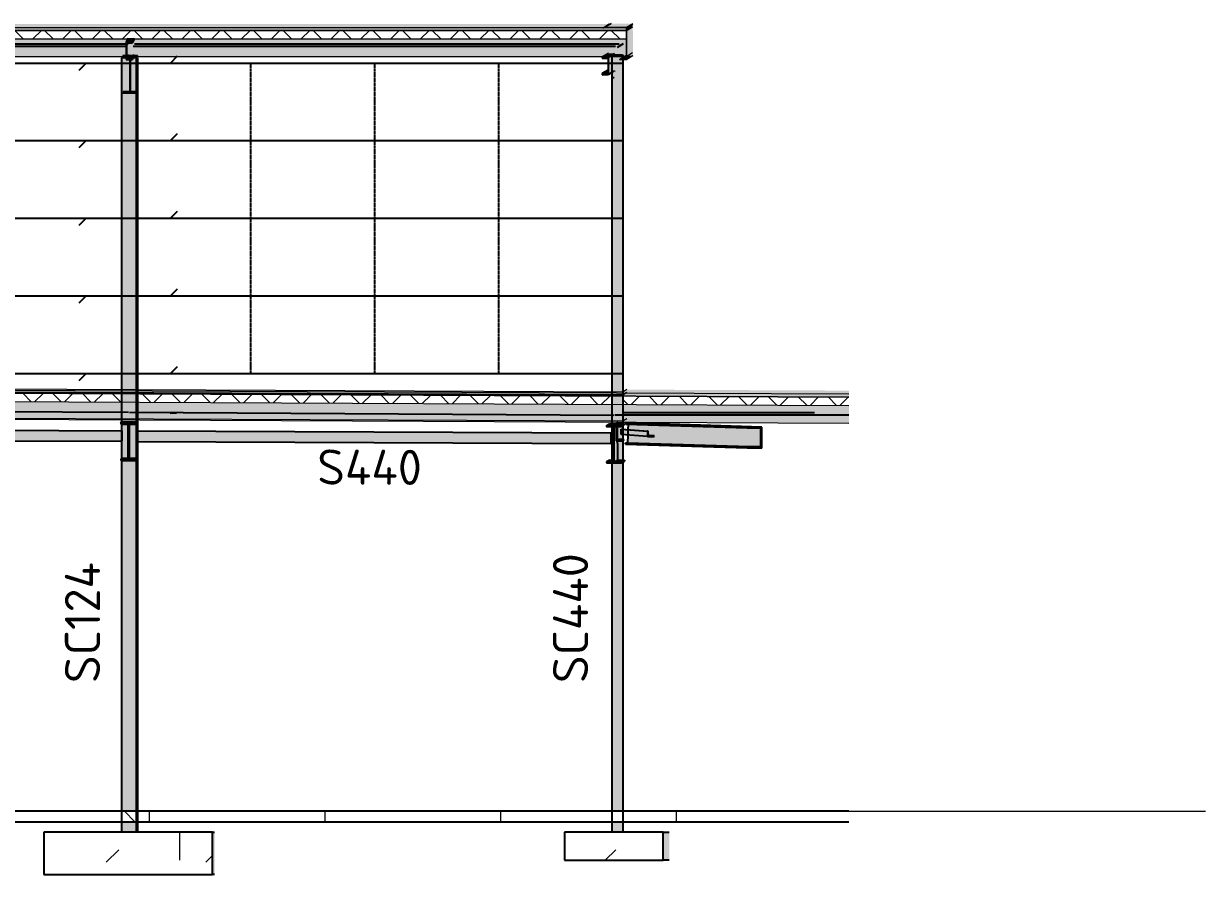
# Model space of a CAD drawing. Header units: millimetres. Extents: x 632 to 524205, y -3890 to 20851.
# Drawn here: x 392202 to 409013, y 4300 to 16410 of the extents above; entities that cross this region are included whole.
import ezdxf

# ---------------------------------------------------------------- set-up
doc = ezdxf.new("R2010")
doc.units = ezdxf.units.MM
for name, pattern in [('Dash', [7, 5, -2]), ('Hidden', [4, 3, -1]), ('Hidden Half', [3, 2, -1])]:
    doc.linetypes.add(name, pattern=pattern)
for name, color, linetype, lineweight in [('A-230-H-FLOOR', 190, 'Continuous', 13), ('A-230-M_FLOOR', 192, 'Continuous', 13), ('A-270-M_ROOF', 132, 'Continuous', 13), ('S-160-M_FOUND', 171, 'Continuous', 13), ('S-160-MH_FOUND', 171, 'Hidden Half', 13), ('S-280-A_COLUMN', 171, 'Continuous', 18), ('S-280-A_STRUCT_FRAME', 2, 'Continuous', 18), ('S-280-M_COLUMN', 52, 'Continuous', 13), ('S-280-M_STRUCT_FRAME', 12, 'Continuous', 13), ('S-280-MH_COLUMN', 52, 'Hidden Half', 13), ('Z-060-M_DETAIL', 92, 'Continuous', 25), ('Z-230-A_LEVEL', 51, 'Continuous', 13)]:
    doc.layers.add(name, color=color, linetype=linetype, lineweight=lineweight)
doc.styles.add('ISOCPEUR_2', font='isocpeur.ttf', dxfattribs={"height": 500})
pattern_1 = [(45, (-1283578.2, 0), (-1414.21, 0), [750, -3000]), (45, (-1282578.2, 1000), (-1414.21, 0), [750, -3000]), (45, (-1281578.2, -300), (-1414.21, 0), [250, -2000]), (90, (-1281578.16, 500), (-500, 500), [500, -2000]), (315, (-1281578.2, 1000), (0, 2828.43), [500, -3000]), (0, (-1282578.2, 1000), (2000, 2000), [300, -1000]), (0, (-1285078.2, 2000), (2000, 2000), [300, -2000])]

# ---------------------------------------------------------------- blocks, each defined once
blk = doc.blocks.new('Roof Gutters3 - Roof Gutters-1885272-S6_501-SECTION 4B')
at = {"layer": 'A-270-M_ROOF', "lineweight": 5, "transparency": 33554432}
for points in [[(-1284624, 16349), (-1284597, 16357), (-1284510, 16409), (-1284536, 16401)], [(-1284336, 15897), (-1284286, 15898), (-1284287, 16354), (-1284596, 16357), (-1284624, 16349), (-1284613, 16349), (-1284596, 16354), (-1284290, 16351), (-1284289, 15901), (-1284336, 15899)], [(-1284287, 16354), (-1284199, 16407), (-1284509, 16410), (-1284597, 16357)], [(-1284286, 15898), (-1284198, 15950), (-1284199, 16407), (-1284287, 16354), (-1284287, 16316)], [(-1305696, 11225), (-1305666, 11225), (-1305666, 16070), (-1305696, 16070), (-1305696, 11252)], [(-1305693, 11225), (-1305689, 11225), (-1305689, 16070), (-1305693, 16070), (-1305693, 11252)], [(-1305222, 11225), (-1305214, 11225), (-1305214, 16070), (-1305222, 16070), (-1305222, 11252)], [(-1284336, 15900), (-1284289, 15901), (-1284201, 15953), (-1284302, 15952), (-1284336, 15932), (-1284336, 15915)]]:
    blk.add_hatch(color=253, dxfattribs=at).paths.add_polyline_path(points)
h = blk.add_hatch(color=253, dxfattribs=at)
h.paths.add_polyline_path([(-1305559, 11225), (-1305558, 15924), (-1305462, 15924), (-1305464, 15939), (-1305560, 15939), (-1305558, 15953), (-1305486, 15953), (-1305486, 16070), (-1305666, 16070), (-1305666, 11225)])
h.paths.add_polyline_path([(-1305305, 11225), (-1305211, 11225), (-1305211, 16070), (-1305390, 16070), (-1305390, 15964), (-1305323, 15924), (-1305305, 15924), (-1305305, 11252)])
h.paths.add_polyline_path([(-1305439, 15924), (-1305441, 15926), (-1305452, 15932), (-1305452, 15924), (-1305440, 15924)])
at = {"layer": 'A-270-M_ROOF', "color": 253, "lineweight": 5}
for p, q in [((-1284596, 16357), (-1284624, 16349)), ((-1284620, 16351), (-1284624, 16349)), ((-1284624, 16349), (-1284613, 16349)), ((-1284536, 16401), (-1284618, 16352)), ((-1284613, 16349), (-1284596, 16354)), ((-1284609, 16351), (-1284613, 16349)), ((-1284603, 16355), (-1284608, 16352)), ((-1284526, 16401), (-1284603, 16355)), ((-1284524, 16401), (-1284596, 16357)), ((-1284493, 16356), (-1284596, 16357)), ((-1284591, 16357), (-1284596, 16354)), ((-1284596, 16354), (-1284290, 16351)), ((-1284509, 16407), (-1284590, 16358)), ((-1284509, 16410), (-1284524, 16401)), ((-1284287, 16354), (-1284493, 16356)), ((-1284287, 16353), (-1284290, 16351)), ((-1284290, 16351), (-1284289, 15901)), ((-1284200, 16407), (-1284287, 16354)), ((-1284282, 16356), (-1284287, 16353)), ((-1284286, 15898), (-1284287, 16354)), ((-1284203, 16404), (-1284282, 16356)), ((-1305693, 16070), (-1305696, 16070)), ((-1305696, 16070), (-1305666, 16070)), ((-1305696, 16070), (-1305696, 11273)), ((-1305663, 16070), (-1305693, 16070)), ((-1305693, 16070), (-1305689, 16070)), ((-1305690, 16070), (-1305693, 16070)), ((-1305693, 16070), (-1305693, 11273)), ((-1305689, 16070), (-1305690, 16070)), ((-1305690, 16070), (-1305690, 11274)), ((-1305689, 16070), (-1305689, 11274)), ((-1305666, 16070), (-1305558, 16070)), ((-1305666, 16070), (-1305666, 11257)), ((-1305559, 16070), (-1305663, 16070)), ((-1305663, 16070), (-1305663, 11257)), ((-1305540, 16070), (-1305559, 16070)), ((-1305558, 16070), (-1305540, 16070)), ((-1305214, 16070), (-1305540, 16070)), ((-1305540, 16070), (-1305211, 16070)), ((-1305219, 16070), (-1305222, 16070)), ((-1305222, 16070), (-1305214, 16070)), ((-1305222, 16070), (-1305222, 15941)), ((-1305214, 16070), (-1305219, 16070)), ((-1305219, 16070), (-1305219, 15941)), ((-1305211, 16070), (-1305214, 16070)), ((-1305214, 15941), (-1305214, 16070)), ((-1305211, 16070), (-1305211, 15941)), ((-1305222, 15941), (-1305222, 11261)), ((-1305219, 15941), (-1305219, 11261)), ((-1305214, 11257), (-1305214, 15941)), ((-1305211, 15941), (-1305211, 11257)), ((-1284389, 15900), (-1284321, 15941)), ((-1284289, 15901), (-1284389, 15900)), ((-1284389, 15900), (-1284389, 15897)), ((-1284384, 15900), (-1284389, 15897)), ((-1284389, 15897), (-1284286, 15898)), ((-1284316, 15941), (-1284384, 15900)), ((-1284321, 15941), (-1284302, 15952)), ((-1284302, 15949), (-1284316, 15941)), ((-1284286, 15902), (-1284289, 15901)), ((-1284201, 15953), (-1284286, 15902)), ((-1284198, 15950), (-1284286, 15898)), ((-1305696, 11273), (-1305696, 11246)), ((-1305693, 11273), (-1305693, 11246)), ((-1305690, 11274), (-1305690, 11246)), ((-1305689, 11274), (-1305689, 11246)), ((-1305696, 11246), (-1305696, 11233)), ((-1305696, 11233), (-1305696, 11225)), ((-1305682, 11225), (-1305696, 11225)), ((-1305696, 11225), (-1305693, 11225)), ((-1305693, 11246), (-1305693, 11233)), ((-1305693, 11233), (-1305693, 11225)), ((-1305693, 11225), (-1305690, 11225)), ((-1305689, 11225), (-1305693, 11225)), ((-1305693, 11225), (-1305679, 11225)), ((-1305690, 11246), (-1305690, 11234)), ((-1305690, 11234), (-1305690, 11225)), ((-1305690, 11225), (-1305689, 11225)), ((-1305689, 11246), (-1305689, 11234)), ((-1305689, 11234), (-1305689, 11225)), ((-1305666, 11225), (-1305682, 11225)), ((-1305679, 11225), (-1305663, 11225)), ((-1305666, 11257), (-1305666, 11246)), ((-1305666, 11246), (-1305666, 11225)), ((-1305211, 11225), (-1305666, 11225)), ((-1305663, 11257), (-1305663, 11246)), ((-1305663, 11246), (-1305663, 11225)), ((-1305663, 11225), (-1305214, 11225)), ((-1305222, 11261), (-1305222, 11244)), ((-1305222, 11244), (-1305222, 11225)), ((-1305214, 11225), (-1305222, 11225)), ((-1305222, 11225), (-1305219, 11225)), ((-1305219, 11261), (-1305219, 11244)), ((-1305219, 11244), (-1305219, 11225)), ((-1305219, 11225), (-1305214, 11225)), ((-1305214, 11244), (-1305214, 11257)), ((-1305214, 11225), (-1305214, 11244)), ((-1305214, 11225), (-1305211, 11225)), ((-1305211, 11257), (-1305211, 11244)), ((-1305211, 11244), (-1305211, 11225))]:
    blk.add_line(p, q, dxfattribs=at)
blk = doc.blocks.new('25021-APA-ZZ-ZZ-M3-AR-000001_V3_rvt-4-S6_501-SECTION 4B')
at = {"layer": 'A-270-M_ROOF', "lineweight": 5, "transparency": 33554432}
for color, points in [(9, [(-1292358, 16351), (-1284290, 16351), (-1284203, 16404), (-1305627, 16404), (-1305540, 16351), (-1296103, 16351)]), (9, [(-1305540, 16311), (-1305540, 16351), (-1305627, 16402), (-1305627, 16364)]), (254, [(-1305540, 15953), (-1305540, 16311), (-1305627, 16364), (-1305627, 15993), (-1305560, 15953), (-1305542, 15953)]), (10, [(-1304528, 16311), (-1284290, 16311), (-1284203, 16364), (-1305627, 16364), (-1305540, 16311), (-1304996, 16311)]), (9, [(-1284290, 16311), (-1284203, 16364), (-1284203, 16404), (-1284290, 16351), (-1284290, 16316)]), (254, [(-1284290, 15941), (-1284203, 15993), (-1284203, 16364), (-1284290, 16311)])]:
    blk.add_hatch(color=color, dxfattribs=at).paths.add_polyline_path(points)
at = {"layer": 'A-270-M_ROOF', "transparency": 33554432}
blk.add_hatch(color=9, dxfattribs=at).paths.add_polyline_path([(-1305540, 16311), (-1284290, 16311), (-1284290, 16351), (-1305540, 16351)])
at = {"layer": 'A-270-M_ROOF', "lineweight": 5}
h = blk.add_hatch(dxfattribs=at)
h.set_pattern_fill('FP_21', angle=45, style=0, pattern_type=2)
h.set_pattern_definition([(45, (-1283578.16, -6e-07), (-212.132, 212.132), []), (135, (-1283578.16, -6e-07), (-212.132, -212.132), [])])
h.paths.add_polyline_path([(-1305540, 16191), (-1305486, 16191), (-1305486, 16203), (-1305395, 16202), (-1305376, 16191), (-1298420, 16191), (-1298420, 16204), (-1298330, 16204), (-1298322, 16191), (-1291385, 16191), (-1291378, 16204), (-1291288, 16204), (-1291288, 16191), (-1284290, 16191), (-1284290, 16311), (-1305540, 16311), (-1305540, 16203)])
at = {"layer": 'A-270-M_ROOF', "lineweight": 5, "transparency": 33554432}
h = blk.add_hatch(color=254, dxfattribs=at)
h.paths.add_polyline_path([(-1305351, 15941), (-1298495, 15941), (-1298495, 15954), (-1298420, 15954), (-1298420, 16191), (-1305376, 16191), (-1305308, 16150), (-1305308, 16135), (-1305390, 16135), (-1305390, 15964), (-1305371, 15953)])
h.paths.add_polyline_path([(-1298286, 15941), (-1291455, 15941), (-1291455, 15952), (-1291452, 15953), (-1291407, 15954), (-1291407, 16152), (-1291385, 16191), (-1298322, 16191), (-1298301, 16152), (-1298301, 16137), (-1298383, 16137), (-1298383, 15969), (-1298330, 15969), (-1298321, 15954), (-1298286, 15952), (-1298286, 15941)])
h.paths.add_polyline_path([(-1291246, 15941), (-1284622, 15941), (-1284544, 15986), (-1284456, 15986), (-1284456, 15963), (-1284336, 15963), (-1284336, 15941), (-1284290, 15941), (-1284290, 16191), (-1291288, 16189), (-1291317, 16137), (-1291370, 16136), (-1291370, 15969), (-1291288, 15969), (-1291288, 15954), (-1291246, 15952)])
h.paths.add_polyline_path([(-1305486, 15953), (-1305486, 16191), (-1305540, 16191), (-1305540, 15953), (-1305486, 15953)])
h = blk.add_hatch(color=9, dxfattribs=at)
h.paths.add_polyline_path([(-1281125, 11134), (-1281125, 11186), (-1284282, 11200), (-1284336, 11169), (-1284336, 11149), (-1282997, 11142)])
h.paths.add_polyline_path([(-1284496, 11149), (-1284496, 11166), (-1291247, 11197), (-1291247, 11180), (-1284869, 11151)])
h.paths.add_polyline_path([(-1291471, 11181), (-1291471, 11198), (-1298270, 11229), (-1298270, 11212), (-1292358, 11185)])
h.paths.add_polyline_path([(-1298494, 11213), (-1298494, 11230), (-1305305, 11261), (-1305305, 11244), (-1298911, 11215)])
h.paths.add_polyline_path([(-1305559, 11246), (-1305559, 11298), (-1311080, 11323), (-1311080, 11271), (-1306924, 11252)])
h = blk.add_hatch(color=10, dxfattribs=at)
h.paths.add_polyline_path([(-1281125, 11094), (-1281125, 11146), (-1284282, 11160), (-1284336, 11129), (-1284336, 11108), (-1282997, 11102)])
h.paths.add_polyline_path([(-1284496, 11109), (-1284496, 11126), (-1291247, 11157), (-1291247, 11140), (-1284869, 11111)])
h.paths.add_polyline_path([(-1291471, 11141), (-1291471, 11158), (-1298270, 11189), (-1298270, 11172), (-1292358, 11145)])
h.paths.add_polyline_path([(-1298494, 11173), (-1298494, 11190), (-1305305, 11221), (-1305305, 11204), (-1298911, 11175)])
h.paths.add_polyline_path([(-1305559, 11206), (-1305559, 11258), (-1311080, 11283), (-1311080, 11231), (-1307336, 11214)])
at = {"layer": 'A-270-M_ROOF', "transparency": 33554432}
h = blk.add_hatch(color=9, dxfattribs=at)
h.paths.add_polyline_path([(-1281125, 11094), (-1281125, 11134), (-1284336, 11149), (-1284336, 11108), (-1282997, 11102)])
h.paths.add_polyline_path([(-1284496, 11109), (-1284496, 11149), (-1291247, 11180), (-1291247, 11140), (-1284869, 11111)])
h.paths.add_polyline_path([(-1291471, 11141), (-1291471, 11181), (-1298270, 11212), (-1298270, 11172), (-1292358, 11145)])
h.paths.add_polyline_path([(-1298494, 11173), (-1298494, 11213), (-1305305, 11244), (-1305305, 11204), (-1298911, 11175)])
h.paths.add_polyline_path([(-1305559, 11206), (-1305559, 11246), (-1311080, 11271), (-1311080, 11231), (-1307336, 11214)])
at = {"layer": 'A-270-M_ROOF', "lineweight": 5}
h = blk.add_hatch(dxfattribs=at)
h.set_pattern_fill('FP_20', angle=45, style=0, pattern_type=2)
h.set_pattern_definition([(44.7379, (-1283578.16, -5e-07), (-211.1595, 213.1), []), (134.738, (-1283578.16, -5e-07), (-213.0998, -211.1598), [])])
h.paths.add_polyline_path([(-1281125, 10974), (-1281125, 11094), (-1284336, 11108), (-1284336, 10988), (-1282997, 10982)])
h.paths.add_polyline_path([(-1284496, 10989), (-1284496, 11109), (-1291247, 11140), (-1291247, 11020), (-1284869, 10991)])
h.paths.add_polyline_path([(-1291471, 11021), (-1291471, 11141), (-1298270, 11172), (-1298270, 11052), (-1292358, 11025)])
h.paths.add_polyline_path([(-1298494, 11053), (-1298494, 11173), (-1305305, 11204), (-1305305, 11084), (-1298911, 11055)])
h.paths.add_polyline_path([(-1305559, 11085), (-1305559, 11206), (-1311080, 11231), (-1311080, 11111), (-1307336, 11094)])
at = {"layer": 'A-270-M_ROOF', "lineweight": 5, "transparency": 33554432}
h = blk.add_hatch(color=254, dxfattribs=at)
h.paths.add_polyline_path([(-1281125, 10723), (-1281125, 10974), (-1284336, 10988), (-1284336, 10738), (-1282365, 10729)])
h.paths.add_polyline_path([(-1284496, 10739), (-1284496, 10989), (-1291247, 11020), (-1291247, 10770), (-1284869, 10740)])
h.paths.add_polyline_path([(-1291471, 10771), (-1291471, 11021), (-1298270, 11052), (-1298270, 10802), (-1292358, 10775)])
h.paths.add_polyline_path([(-1298494, 10803), (-1298494, 11053), (-1305305, 11084), (-1305305, 10834), (-1298911, 10805)])
h.paths.add_polyline_path([(-1305559, 10835), (-1305559, 11085), (-1311080, 11111), (-1311080, 10860), (-1307336, 10843)])
at = {"layer": 'A-270-M_ROOF', "color": 253, "lineweight": 5}
for p, q in [((-1305540, 16351), (-1305627, 16404)), ((-1305540, 16311), (-1305627, 16364)), ((-1305627, 16364), (-1305540, 16311)), ((-1305540, 16351), (-1305540, 16311)), ((-1284290, 16351), (-1305540, 16351)), ((-1305540, 16311), (-1305540, 15941)), ((-1284290, 16311), (-1305540, 16311)), ((-1305540, 16311), (-1284290, 16311)), ((-1284290, 16351), (-1284287, 16353)), ((-1284290, 16311), (-1284290, 16351)), ((-1284290, 16311), (-1284287, 16313)), ((-1284287, 16313), (-1284290, 16311)), ((-1284290, 15941), (-1284290, 16311)), ((-1284287, 16353), (-1284282, 16356)), ((-1284287, 16313), (-1284279, 16318)), ((-1284279, 16318), (-1284287, 16313)), ((-1284282, 16356), (-1284203, 16404)), ((-1284279, 16318), (-1284203, 16364)), ((-1284203, 16364), (-1284279, 16318)), ((-1305540, 16191), (-1284290, 16191)), ((-1305627, 15993), (-1305559, 15952)), ((-1284203, 15993), (-1284286, 15943)), ((-1305559, 15952), (-1305540, 15941)), ((-1305540, 15941), (-1284290, 15941)), ((-1284286, 15943), (-1284288, 15942)), ((-1281125, 11134), (-1311080, 11271)), ((-1305397, 11261), (-1305457, 11297)), ((-1281125, 11094), (-1311080, 11231)), ((-1311080, 11231), (-1281125, 11094)), ((-1311080, 11111), (-1281125, 10974)), ((-1305437, 11245), (-1305457, 11257)), ((-1305457, 11257), (-1305437, 11245)), ((-1305404, 11225), (-1305437, 11245)), ((-1305437, 11245), (-1305404, 11225)), ((-1305397, 11221), (-1305404, 11225)), ((-1305404, 11225), (-1305397, 11221)), ((-1305220, 11261), (-1305397, 11261)), ((-1305397, 11245), (-1305397, 11261)), ((-1305397, 11225), (-1305397, 11245)), ((-1305397, 11221), (-1305397, 11225)), ((-1284341, 11125), (-1305397, 11221)), ((-1305397, 11205), (-1305397, 11221)), ((-1305397, 11221), (-1284341, 11125)), ((-1305397, 10851), (-1305397, 11205)), ((-1305214, 11261), (-1305220, 11261)), ((-1305211, 11261), (-1305214, 11261)), ((-1303591, 11253), (-1305211, 11261)), ((-1284341, 11165), (-1303591, 11253)), ((-1284282, 11200), (-1284341, 11165)), ((-1284341, 11149), (-1284341, 11165)), ((-1284341, 11125), (-1284341, 11149)), ((-1284302, 11148), (-1284341, 11125)), ((-1284341, 11125), (-1284302, 11148)), ((-1284341, 11109), (-1284341, 11125)), ((-1284341, 10755), (-1284341, 11109)), ((-1284282, 11160), (-1284302, 11148)), ((-1284302, 11148), (-1284282, 11160)), ((-1311080, 10860), (-1281125, 10723)), ((-1305457, 10887), (-1305397, 10851)), ((-1305397, 10851), (-1284341, 10755)), ((-1284341, 10755), (-1284282, 10790))]:
    blk.add_line(p, q, dxfattribs=at)
blk.add_blockref('Roof Gutters3 - Roof Gutters-1885272-S6_501-SECTION 4B', (0, 0), dxfattribs=at)
blk = doc.blocks.new('NRP_Framing-Steel-Purlin C - P946 - EC250-24-4003224-S6_501-SECTION 4B')
at = {"layer": 'S-280-M_STRUCT_FRAME', "color": 1, "lineweight": 25}
blk.add_line((-1291373, 10874), (-1298380, 10906), dxfattribs=at)
blk.add_line((-1291373, 10874), (-1298380, 10906), dxfattribs=at)
blk = doc.blocks.new('NRP_Framing-Steel-Purlin C - P946 - EC250-24-4003491-S6_501-SECTION 4B')
at = {"layer": 'S-280-M_STRUCT_FRAME', "color": 1, "lineweight": 25}
blk.add_line((-1284469, 10833), (-1291360, 10873), dxfattribs=at)
blk.add_line((-1284469, 10833), (-1291360, 10873), dxfattribs=at)
blk = doc.blocks.new('NRP_Framing-Steel-Purlin Z - P914 - EZ250-15-4004838-S6_501-SECTION 4B')
at = {"layer": 'S-280-M_STRUCT_FRAME', "color": 150, "lineweight": 25}
blk.add_line((-1290692, 10863), (-1290780, 10858), dxfattribs=at)
blk = doc.blocks.new('NRP_Framing-Steel-EA - RB725 - 75x75x8EA-4012226-S6_501-SECTION 4B')
at = {"layer": 'S-280-M_STRUCT_FRAME', "linetype": 'Dash', "lineweight": 25}
for points in [[(-1283988, 10533), (-1283990, 10608), (-1284364, 10635), (-1284364, 10560)], [(-1283981, 10608), (-1284358, 10635), (-1284364, 10635), (-1283990, 10608)], [(-1283894, 10532), (-1283895, 10540), (-1283978, 10541), (-1283981, 10608), (-1283990, 10608), (-1283988, 10533), (-1283933, 10533)], [(-1283895, 10540), (-1283978, 10546), (-1283978, 10541), (-1283933, 10541)]]:
    blk.add_hatch(color=256, dxfattribs=at).paths.add_polyline_path(points)
at = {"layer": 'S-280-M_STRUCT_FRAME', "lineweight": 25}
for p, q in [((-1284364, 10560), (-1284364, 10635)), ((-1284364, 10635), (-1284358, 10635)), ((-1284364, 10635), (-1283990, 10608)), ((-1284358, 10635), (-1283981, 10608)), ((-1283981, 10608), (-1283990, 10608)), ((-1283990, 10608), (-1283988, 10533)), ((-1283978, 10541), (-1283981, 10608)), ((-1283988, 10533), (-1284364, 10560)), ((-1283988, 10533), (-1283894, 10532)), ((-1283978, 10546), (-1283895, 10540)), ((-1283895, 10540), (-1283978, 10541)), ((-1283894, 10532), (-1283895, 10540))]:
    blk.add_line(p, q, dxfattribs=at)
blk = doc.blocks.new('NRP_Framing-Steel-Purlin C - P946 - EC250-24-4049987-S6_501-SECTION 4B')
at = {"layer": 'S-280-M_STRUCT_FRAME', "color": 1, "lineweight": 25}
blk.add_line((-1284335, 16122), (-1284423, 16070), dxfattribs=at)
blk.add_line((-1284335, 16122), (-1284423, 16070), dxfattribs=at)
blk = doc.blocks.new('NRP_Framing-Steel-Purlin C - P946 - EC250-24-4050831-S6_501-SECTION 4B')
at = {"layer": 'S-280-M_STRUCT_FRAME', "color": 1, "lineweight": 25}
blk.add_line((-1284444, 16084), (-1291306, 16085), dxfattribs=at)
blk.add_line((-1284444, 16084), (-1291306, 16085), dxfattribs=at)
blk = doc.blocks.new('NRP_Framing-Steel-Purlin C - P946 - EC250-24-4050855-S6_501-SECTION 4B')
at = {"layer": 'S-280-M_STRUCT_FRAME', "color": 1, "lineweight": 25}
blk.add_line((-1284392, 16116), (-1291289, 16116), dxfattribs=at)
blk.add_line((-1284392, 16116), (-1291289, 16116), dxfattribs=at)
blk = doc.blocks.new('NRP_Framing-Steel-Purlin Z - G914 - EZ250-15-4087614-S6_501-SECTION 4B')
at = {"layer": 'S-280-M_STRUCT_FRAME', "color": 150, "lineweight": 25}
for p, q in [((-1292075, 11329), (-1291975, 11429)), ((-1291975, 11429), (-1284344, 11429))]:
    blk.add_line(p, q, dxfattribs=at)
blk = doc.blocks.new('NRP_Framing-Steel-Purlin Z - G914 - EZ250-15-4087583-S6_501-SECTION 4B')
at = {"layer": 'S-280-M_STRUCT_FRAME', "color": 150, "lineweight": 25}
for p, q in [((-1290775, 11429), (-1290675, 11529)), ((-1299075, 11329), (-1298975, 11429)), ((-1298975, 11429), (-1290775, 11429))]:
    blk.add_line(p, q, dxfattribs=at)
blk = doc.blocks.new('NRP_Framing-Steel-Purlin Z - G914 - EZ250-15-4087877-S6_501-SECTION 4B')
at = {"layer": 'S-280-M_STRUCT_FRAME', "color": 150, "lineweight": 25}
for p, q in [((-1292075, 12434), (-1291975, 12534)), ((-1291975, 12534), (-1284344, 12534))]:
    blk.add_line(p, q, dxfattribs=at)
blk = doc.blocks.new('NRP_Framing-Steel-Purlin Z - G914 - EZ250-15-4087878-S6_501-SECTION 4B')
at = {"layer": 'S-280-M_STRUCT_FRAME', "color": 150, "lineweight": 25}
for p, q in [((-1290775, 12534), (-1290675, 12634)), ((-1299075, 12434), (-1298975, 12534)), ((-1298975, 12534), (-1293925, 12534)), ((-1293625, 12534), (-1290775, 12534))]:
    blk.add_line(p, q, dxfattribs=at)
blk = doc.blocks.new('NRP_Framing-Steel-Purlin Z - G914 - EZ250-15-4087887-S6_501-SECTION 4B')
at = {"layer": 'S-280-M_STRUCT_FRAME', "color": 150, "lineweight": 25}
for p, q in [((-1292075, 13539), (-1291975, 13639)), ((-1291975, 13639), (-1284344, 13639))]:
    blk.add_line(p, q, dxfattribs=at)
blk = doc.blocks.new('NRP_Framing-Steel-Purlin Z - G914 - EZ250-15-4087888-S6_501-SECTION 4B')
at = {"layer": 'S-280-M_STRUCT_FRAME', "color": 150, "lineweight": 25}
for p, q in [((-1299075, 13539), (-1298975, 13639)), ((-1298975, 13639), (-1290775, 13639)), ((-1290775, 13639), (-1290675, 13739))]:
    blk.add_line(p, q, dxfattribs=at)
blk = doc.blocks.new('NRP_Framing-Steel-Purlin Z - G914 - EZ250-15-4087897-S6_501-SECTION 4B')
at = {"layer": 'S-280-M_STRUCT_FRAME', "color": 150, "lineweight": 25}
for p, q in [((-1292075, 14644), (-1291975, 14744)), ((-1291975, 14744), (-1284344, 14744))]:
    blk.add_line(p, q, dxfattribs=at)
blk = doc.blocks.new('NRP_Framing-Steel-Purlin Z - G914 - EZ250-15-4087898-S6_501-SECTION 4B')
at = {"layer": 'S-280-M_STRUCT_FRAME', "color": 150, "lineweight": 25}
for p, q in [((-1290775, 14744), (-1290675, 14844)), ((-1299075, 14644), (-1298975, 14744)), ((-1298975, 14744), (-1290775, 14744))]:
    blk.add_line(p, q, dxfattribs=at)
blk = doc.blocks.new('NRP_Framing-Steel-Purlin C - P946 - EC250-24-4149111-S6_501-SECTION 4B')
at = {"layer": 'S-280-M_STRUCT_FRAME', "color": 1, "lineweight": 25}
blk.add_line((-1281125, 10836), (-1284456, 10836), dxfattribs=at)
blk.add_line((-1281125, 10836), (-1284456, 10836), dxfattribs=at)
blk = doc.blocks.new('NRP_Foundation-Pad Footing Fibre _v2_ - PF5 -1400 x 1400 x 400d-3893014-S6_501-SECTION 4B')
at = {"layer": 'S-160-M_FOUND'}
h = blk.add_hatch(dxfattribs=at)
h.set_pattern_fill('FP_22', color=256, style=0, pattern_type=2)
h.set_pattern_definition(pattern_1)
h.paths.add_polyline_path([(-1285172, 4500), (-1283767, 4500), (-1283767, 4900), (-1285172, 4900)])
at = {"layer": 'S-160-M_FOUND', "linetype": 'Hidden Half', "lineweight": 25}
blk.add_hatch(color=256, dxfattribs=at).paths.add_polyline_path([(-1283767, 4500), (-1283680, 4500), (-1283680, 4900), (-1283767, 4900), (-1283767, 4581)])
at = {"layer": 'S-160-M_FOUND', "lineweight": 25}
for p, q in [((-1283767, 4900), (-1285172, 4900)), ((-1285172, 4900), (-1285172, 4500)), ((-1283767, 4500), (-1283767, 4900)), ((-1283767, 4900), (-1283680, 4900)), ((-1285172, 4500), (-1283767, 4500)), ((-1283680, 4500), (-1283767, 4500))]:
    blk.add_line(p, q, dxfattribs=at)
blk = doc.blocks.new('NRP_Foundation-Pad Footing Fibre _v2_ - PF1 - 3000 x 2400 x 600d-V60-S6_501-SECTION 4B')
at = {"layer": 'S-160-M_FOUND'}
h = blk.add_hatch(dxfattribs=at)
h.set_pattern_fill('FP_22', color=256, style=0, pattern_type=2)
h.set_pattern_definition(pattern_1)
h.paths.add_polyline_path([(-1292579, 4900), (-1292579, 4300), (-1290178, 4300), (-1290178, 4900)])
at = {"layer": 'S-160-M_FOUND', "linetype": 'Hidden Half', "lineweight": 25}
blk.add_hatch(color=256, dxfattribs=at).paths.add_polyline_path([(-1290178, 4300), (-1290149, 4300), (-1290149, 4900), (-1290178, 4900), (-1290178, 4575)])
at = {"layer": 'S-160-M_FOUND', "lineweight": 25}
for p, q in [((-1290178, 4900), (-1292579, 4900)), ((-1292579, 4900), (-1292579, 4300)), ((-1290178, 4300), (-1290178, 4900)), ((-1290178, 4900), (-1290149, 4900)), ((-1292579, 4300), (-1290178, 4300)), ((-1290149, 4300), (-1290178, 4300))]:
    blk.add_line(p, q, dxfattribs=at)
blk = doc.blocks.new('NRP_Framing-Steel-PFC - R308 - 250PFC-4148418-S6_501-SECTION 4B')
at = {"layer": 'S-280-M_STRUCT_FRAME', "linetype": 'Dash', "lineweight": 25}
for points in [[(-1284336, 10729), (-1284321, 10738), (-1284336, 10736), (-1284336, 10731)], [(-1284336, 10714), (-1284321, 10724), (-1284321, 10738), (-1284336, 10729), (-1284336, 10714)], [(-1284336, 10494), (-1284321, 10502), (-1284336, 10501), (-1284336, 10495)], [(-1284336, 10479), (-1284321, 10488), (-1284321, 10502), (-1284336, 10494), (-1284336, 10479)]]:
    blk.add_hatch(color=256, dxfattribs=at).paths.add_polyline_path(points)
for p, q in [((-1284411, 10737), (-1284437, 10722)), ((-1284437, 10722), (-1284435, 10473)), ((-1284347, 10722), (-1284437, 10722)), ((-1284428, 10488), (-1284429, 10707)), ((-1284429, 10707), (-1284347, 10707)), ((-1284347, 10722), (-1284336, 10729)), ((-1284347, 10707), (-1284347, 10722)), ((-1284347, 10707), (-1284336, 10714)), ((-1284435, 10473), (-1284346, 10473)), ((-1284428, 10488), (-1284403, 10502)), ((-1284346, 10488), (-1284428, 10488)), ((-1284346, 10488), (-1284336, 10494)), ((-1284346, 10473), (-1284346, 10488)), ((-1284346, 10473), (-1284336, 10479))]:
    blk.add_line(p, q, dxfattribs=at)
at = {"layer": 'S-280-M_STRUCT_FRAME', "lineweight": 25}
for p, q in [((-1284336, 10729), (-1284321, 10738)), ((-1284336, 10714), (-1284321, 10723)), ((-1284336, 10494), (-1284321, 10502)), ((-1284336, 10479), (-1284321, 10487))]:
    blk.add_line(p, q, dxfattribs=at)
blk = doc.blocks.new('NRP_Framing-Steel-PFC - R309 - 300PFC-4147032-S6_501-SECTION 4B')
at = {"layer": 'S-280-M_STRUCT_FRAME', "linetype": 'Dash', "lineweight": 25}
for points in [[(-1282571, 10656), (-1282571, 10672), (-1284298, 10725), (-1284298, 10709), (-1282997, 10669)], [(-1282384, 10384), (-1282384, 10652), (-1282934, 10667), (-1284262, 10708), (-1284264, 10628), (-1283981, 10608), (-1283978, 10546), (-1283895, 10540), (-1283895, 10532), (-1283990, 10533), (-1284266, 10553), (-1284269, 10441), (-1282535, 10388)], [(-1282365, 10367), (-1282365, 10667), (-1282571, 10672), (-1282571, 10656), (-1282384, 10652), (-1282384, 10384), (-1282571, 10388), (-1282571, 10372)], [(-1282571, 10372), (-1282571, 10388), (-1284305, 10441), (-1284305, 10425), (-1282997, 10385)]]:
    blk.add_hatch(color=256, dxfattribs=at).paths.add_polyline_path(points)
at = {"layer": 'S-280-M_STRUCT_FRAME', "lineweight": 25}
for p, q in [((-1284298, 10709), (-1284298, 10725)), ((-1284298, 10725), (-1282571, 10672)), ((-1284298, 10709), (-1282571, 10656)), ((-1284296, 10725), (-1284258, 10725)), ((-1284264, 10628), (-1284262, 10708)), ((-1282365, 10667), (-1284258, 10725)), ((-1282365, 10667), (-1282571, 10672)), ((-1282571, 10672), (-1282571, 10656)), ((-1282571, 10656), (-1282384, 10652)), ((-1282384, 10652), (-1282384, 10384)), ((-1282365, 10367), (-1282365, 10667)), ((-1284305, 10425), (-1284305, 10441)), ((-1284305, 10441), (-1282571, 10388)), ((-1284305, 10425), (-1282571, 10372)), ((-1284303, 10441), (-1284269, 10441)), ((-1284269, 10441), (-1284266, 10553)), ((-1284269, 10441), (-1282384, 10384)), ((-1282384, 10384), (-1282571, 10388)), ((-1282571, 10388), (-1282571, 10372)), ((-1282571, 10372), (-1282365, 10367))]:
    blk.add_line(p, q, dxfattribs=at)
at = {"layer": 'S-280-M_STRUCT_FRAME', "linetype": 'Dash', "lineweight": 25}
blk.add_line((-1284266, 10553), (-1284264, 10628), dxfattribs=at)
blk = doc.blocks.new('NRP_Framing-Steel-SHS - S440 - 150x150x5_0SHS-4039853-S6_501-SECTION 4B')
at = {"layer": 'S-280-M_STRUCT_FRAME', "linetype": 'Dash', "lineweight": 25}
blk.add_hatch(color=256, dxfattribs=at).paths.add_polyline_path([(-1284511, 10434), (-1284510, 10584), (-1291253, 10613), (-1291254, 10463), (-1284869, 10436)])
at = {"layer": 'S-280-M_STRUCT_FRAME', "lineweight": 25}
for p, q in [((-1291254, 10463), (-1291253, 10613)), ((-1291253, 10613), (-1284510, 10584)), ((-1291254, 10463), (-1284511, 10434)), ((-1284510, 10584), (-1284511, 10434)), ((-1284510, 10579), (-1284511, 10439)), ((-1284511, 10434), (-1284511, 10439)), ((-1284511, 10439), (-1284511, 10439)), ((-1284511, 10434), (-1284511, 10434)), ((-1284510, 10584), (-1284510, 10584)), ((-1284510, 10579), (-1284510, 10584)), ((-1284510, 10579), (-1284510, 10579))]:
    blk.add_line(p, q, dxfattribs=at)
at = {"layer": 'S-280-M_STRUCT_FRAME', "linetype": 'Dash', "lineweight": 25}
for p, q in [((-1284511, 10439), (-1284511, 10439)), ((-1284511, 10434), (-1284511, 10434)), ((-1284511, 10434), (-1284511, 10434)), ((-1284510, 10584), (-1284510, 10584)), ((-1284510, 10584), (-1284510, 10584)), ((-1284510, 10579), (-1284510, 10579))]:
    blk.add_line(p, q, dxfattribs=at)
blk = doc.blocks.new('NRP_Framing-Steel-SHS - S440 - 150x150x5_0SHS-4065243-S6_501-SECTION 4B')
at = {"layer": 'S-280-M_STRUCT_FRAME', "linetype": 'Dash', "lineweight": 25}
blk.add_hatch(color=256, dxfattribs=at).paths.add_polyline_path([(-1291471, 10464), (-1291471, 10614), (-1298270, 10642), (-1298270, 10492), (-1292358, 10467)])
for p, q in [((-1298274, 10492), (-1298273, 10642)), ((-1298273, 10642), (-1298270, 10642)), ((-1291471, 10614), (-1291467, 10614)), ((-1291467, 10614), (-1291468, 10464)), ((-1291467, 10609), (-1291468, 10469)), ((-1291467, 10614), (-1291467, 10614)), ((-1291467, 10609), (-1291467, 10614)), ((-1291467, 10614), (-1291467, 10614)), ((-1291467, 10609), (-1291467, 10609)), ((-1298274, 10492), (-1298270, 10492)), ((-1291471, 10464), (-1291468, 10464)), ((-1291468, 10464), (-1291468, 10469)), ((-1291468, 10469), (-1291468, 10469)), ((-1291468, 10464), (-1291468, 10464)), ((-1291468, 10464), (-1291468, 10464))]:
    blk.add_line(p, q, dxfattribs=at)
at = {"layer": 'S-280-M_STRUCT_FRAME', "lineweight": 25}
for p, q in [((-1298270, 10642), (-1291471, 10614)), ((-1298270, 10492), (-1291471, 10464))]:
    blk.add_line(p, q, dxfattribs=at)
blk = doc.blocks.new('NRP_Framing-Steel-PFC - R308 - 250PFC-4012580-S6_501-SECTION 4B')
at = {"layer": 'S-280-M_STRUCT_FRAME', "linetype": 'Dash', "lineweight": 25}
for points in [[(-1284634, 15934), (-1284544, 15934), (-1284460, 15986), (-1284546, 15986)], [(-1284544, 15684), (-1284495, 15713), (-1284495, 15963), (-1284456, 15963), (-1284456, 15986), (-1284544, 15934), (-1284544, 15753)], [(-1284634, 15683), (-1284544, 15684), (-1284544, 15934), (-1284634, 15934), (-1284634, 15919), (-1284552, 15919), (-1284552, 15699), (-1284634, 15698)], [(-1284634, 15698), (-1284552, 15699), (-1284552, 15748), (-1284585, 15727)]]:
    blk.add_hatch(color=256, dxfattribs=at).paths.add_polyline_path(points)
at = {"layer": 'S-280-M_STRUCT_FRAME', "lineweight": 25}
for p, q in [((-1284546, 15986), (-1284634, 15934)), ((-1284544, 15934), (-1284456, 15986)), ((-1284544, 15934), (-1284634, 15934)), ((-1284634, 15934), (-1284634, 15919)), ((-1284634, 15919), (-1284552, 15919)), ((-1284552, 15919), (-1284552, 15699)), ((-1284544, 15684), (-1284544, 15934)), ((-1284552, 15748), (-1284634, 15698)), ((-1284552, 15699), (-1284634, 15698)), ((-1284634, 15698), (-1284634, 15683)), ((-1284634, 15683), (-1284544, 15684)), ((-1284496, 15712), (-1284544, 15684))]:
    blk.add_line(p, q, dxfattribs=at)
at = {"layer": 'S-280-M_STRUCT_FRAME', "linetype": 'Dash', "lineweight": 25}
blk.add_line((-1284456, 15736), (-1284496, 15712), dxfattribs=at)
blk = doc.blocks.new('NRP_Framing-Steel-Purlin C - P946 - EC250-24-4050851-S6_501-SECTION 4B')
at = {"layer": 'S-280-M_STRUCT_FRAME', "color": 1, "lineweight": 25}
blk.add_line((-1291407, 16085), (-1298311, 16085), dxfattribs=at)
blk.add_line((-1291407, 16085), (-1298311, 16085), dxfattribs=at)
at = {"layer": 'S-280-M_STRUCT_FRAME', "color": 1, "linetype": 'Dash', "lineweight": 25}
blk.add_line((-1291397, 16085), (-1291407, 16085), dxfattribs=at)
blk.add_line((-1291397, 16085), (-1291407, 16085), dxfattribs=at)
blk = doc.blocks.new('NRP_Framing-Steel-Purlin C - P946 - EC250-24-4065259-S6_501-SECTION 4B')
at = {"layer": 'S-280-M_STRUCT_FRAME', "color": 1, "lineweight": 25}
blk.add_line((-1291407, 16116), (-1298369, 16116), dxfattribs=at)
blk.add_line((-1291407, 16116), (-1298369, 16116), dxfattribs=at)
at = {"layer": 'S-280-M_STRUCT_FRAME', "color": 1, "linetype": 'Dash', "lineweight": 25}
blk.add_line((-1291380, 16116), (-1291407, 16116), dxfattribs=at)
blk.add_line((-1291380, 16116), (-1291407, 16116), dxfattribs=at)
blk = doc.blocks.new('NRP_Framing-Steel-Purlin Z - G914 - EZ250-15-V61-S6_501-SECTION 4B')
at = {"layer": 'S-280-M_STRUCT_FRAME', "color": 150, "lineweight": 25}
for p, q in [((-1292075, 15749), (-1291975, 15849)), ((-1291975, 15849), (-1284552, 15849)), ((-1284518, 15849), (-1284344, 15849))]:
    blk.add_line(p, q, dxfattribs=at)
at = {"layer": 'S-280-M_STRUCT_FRAME', "color": 150, "linetype": 'Dash', "lineweight": 25}
blk.add_line((-1284551, 15849), (-1284518, 15849), dxfattribs=at)
blk = doc.blocks.new('NRP_Framing-Steel-Purlin Z - G914 - EZ250-15-4088759-S6_501-SECTION 4B')
at = {"layer": 'S-280-M_STRUCT_FRAME', "color": 150, "linetype": 'Dash', "lineweight": 25}
blk.add_line((-1284489, 15644), (-1284463, 15644), dxfattribs=at)
blk = doc.blocks.new('NRP_Framing-Steel-Purlin C - P946 - EC250-24-4149110-S6_501-SECTION 4B')
at = {"layer": 'S-280-M_STRUCT_FRAME', "color": 1, "linetype": 'Dash', "lineweight": 25}
blk.add_line((-1284336, 10868), (-1284341, 10868), dxfattribs=at)
blk.add_line((-1284336, 10868), (-1284341, 10868), dxfattribs=at)
at = {"layer": 'S-280-M_STRUCT_FRAME', "color": 1, "lineweight": 25}
blk.add_line((-1281613, 10868), (-1284336, 10868), dxfattribs=at)
blk.add_line((-1281613, 10868), (-1284336, 10868), dxfattribs=at)
blk = doc.blocks.new('NRP_Bridging Plan _v2_ - 3 Rows-4132175-S6_501-SECTION 4B')
at = {"layer": 'Z-060-M_DETAIL', "linetype": 'Hidden'}
for p, q in [((-1289637, 15849), (-1289637, 11429)), ((-1287873, 15849), (-1287873, 11429)), ((-1286108, 15849), (-1286108, 11429))]:
    blk.add_line(p, q, dxfattribs=at)

msp = doc.modelspace()

# ---------------------------------------------------------------- hatches: boundary and pattern name
at = {"layer": 'A-230-H-FLOOR'}
h = msp.add_hatch(dxfattribs=at)
h.set_pattern_fill('FP_22', color=256, style=0, pattern_type=2)
h.set_pattern_definition([(45, (401488.9, 0), (-1414.214, 0), [750, -3000]), (45, (402488.9, 1000), (-1414.214, 0), [750, -3000]), (45, (403488.9, -300), (-1414.214, 0), [250, -2000]), (90, (403488.9, 500), (-500, 500), [500, -2000]), (315, (403489, 1000), (0, 2828.43), [500, -3000]), (0, (402489, 1000), (2000, 2000), [300, -1000]), (0, (399989, 2000), (2000, 2000), [300, -2000])])
h.paths.add_polyline_path([(396453, 5050), (403942, 5050), (403942, 5200), (373987, 5200), (373987, 5050), (388965, 5050)])
at = {"layer": 'S-280-M_COLUMN', "lineweight": 5}
h = msp.add_hatch(color=256, dxfattribs=at)
h.paths.add_polyline_path([(393805, 4900), (393805, 5050), (393596, 5050), (393596, 4900)])
h.paths.add_polyline_path([(393596, 5200), (393805, 5200), (393805, 15923), (393762, 15923), (393750, 15901), (393660, 15901), (393660, 15923), (393596, 15923), (393596, 10741), (393804, 10741), (393804, 10728), (393793, 10708), (393704, 10708), (393705, 10226), (393805, 10226), (393805, 10213), (393793, 10192), (393596, 10192), (393596, 9001)])
h.paths.add_polyline_path([(393596, 10226), (393684, 10226), (393684, 10708), (393596, 10707)])
h = msp.add_hatch(color=256, dxfattribs=at)
h.paths.add_polyline_path([(393806, 4900), (393820, 4900), (393820, 5050), (393806, 5050)])
h.paths.add_polyline_path([(393820, 5200), (393820, 10463), (393813, 10463), (393814, 10613), (393820, 10613), (393820, 15923), (393806, 15923), (393806, 5200)])
h = msp.add_hatch(color=256, dxfattribs=at)
h.paths.add_polyline_path([(400572, 4900), (400583, 4900), (400583, 5050), (400571, 5050), (400571, 4900)])
h.paths.add_polyline_path([(400576, 5200), (400583, 5200), (400583, 10157), (400571, 10156), (400572, 5200)])
h.paths.add_polyline_path([(400580, 10197), (400583, 10197), (400583, 10672), (400571, 10672), (400572, 10197), (400577, 10197)])
h.paths.add_polyline_path([(400579, 10712), (400583, 10712), (400583, 15963), (400572, 15963), (400574, 10712), (400577, 10712)])
h = msp.add_hatch(color=256, dxfattribs=at)
h.paths.add_polyline_path([(400707, 4900), (400707, 5050), (400583, 5050), (400583, 4900)])
h.paths.add_polyline_path([(400583, 5200), (400707, 5200), (400707, 10160), (400702, 10157), (400583, 10156), (400583, 9001)])
h.paths.add_polyline_path([(400666, 10197), (400707, 10197), (400707, 10559), (400703, 10560), (400703, 10635), (400707, 10635), (400707, 10676), (400702, 10673), (400646, 10673), (400648, 10197)])
h.paths.add_polyline_path([(400583, 10197), (400593, 10197), (400593, 10673), (400583, 10672)])
h.paths.add_polyline_path([(400707, 10712), (400707, 15963), (400583, 15963), (400583, 10712), (400702, 10712)])
h = msp.add_hatch(color=256, dxfattribs=at)
h.paths.add_polyline_path([(400713, 4900), (400721, 4900), (400718, 5050), (400707, 5050), (400707, 4900)])
h.paths.add_polyline_path([(400713, 5200), (400721, 5200), (400718, 10167), (400707, 10160), (400707, 5200), (400713, 5200)])
h.paths.add_polyline_path([(400713, 10197), (400721, 10197), (400718, 10559), (400707, 10559), (400707, 10197), (400710, 10197)])
h.paths.add_polyline_path([(400721, 10634), (400718, 10683), (400707, 10676), (400707, 10635), (400720, 10634)])
h.paths.add_polyline_path([(400707, 10712), (400721, 10712), (400718, 15963), (400707, 15963), (400707, 11252)])
h = msp.add_hatch(color=256, dxfattribs=at)
h.paths.add_polyline_path([(400732, 4900), (400732, 5050), (400721, 5050), (400721, 4900)])
h.paths.add_polyline_path([(400721, 5200), (400732, 5200), (400732, 10175), (400721, 10168), (400721, 9001)])
h.paths.add_polyline_path([(400721, 10197), (400732, 10197), (400732, 10558), (400721, 10558), (400721, 10533)])
h.paths.add_polyline_path([(400732, 10633), (400730, 10689), (400721, 10684), (400721, 10634)])
h.paths.add_polyline_path([(400732, 10712), (400732, 15963), (400721, 15963), (400721, 10712)])
for points in [[(393805, 5200), (393806, 5200), (393805, 9001)], [(393820, 5200), (393821, 5200), (393820, 9001)]]:
    msp.add_hatch(color=256, dxfattribs=at).paths.add_polyline_path(points)
at = {"layer": 'S-280-M_STRUCT_FRAME', "lineweight": 5}
for points in [[(393660, 16151), (393750, 16152), (393779, 16204), (393689, 16204), (393660, 16152)], [(393750, 16137), (393779, 16189), (393779, 16204), (393750, 16152)], [(393668, 15916), (393750, 15916), (393779, 15969), (393697, 15969), (393668, 15916)], [(393750, 15901), (393779, 15954), (393778, 15967), (393750, 15916)], [(393584, 10721), (393793, 10721), (393804, 10741), (393595, 10741)], [(393693, 10205), (393705, 10226), (393704, 10708), (393693, 10708), (393693, 10205)], [(393804, 10741), (393793, 10721), (393793, 10708), (393804, 10728)], [(400493, 10685), (400702, 10686), (400745, 10712), (400537, 10712), (400499, 10689)], [(400602, 10170), (400648, 10197), (400646, 10673), (400602, 10673), (400602, 10171)], [(400702, 10673), (400745, 10699), (400745, 10712), (400702, 10686)], [(393584, 10205), (393684, 10205), (393684, 10226), (393596, 10226)], [(393693, 10205), (393793, 10205), (393805, 10226), (393705, 10226)], [(393805, 10226), (393793, 10205), (393793, 10192), (393805, 10213)], [(400493, 10170), (400593, 10170), (400593, 10197), (400540, 10197), (400493, 10170)], [(400602, 10170), (400702, 10171), (400748, 10197), (400648, 10197)], [(400748, 10197), (400702, 10171), (400702, 10157), (400748, 10184)]]:
    msp.add_hatch(color=256, dxfattribs=at).paths.add_polyline_path(points)
at = {"layer": 'S-280-M_STRUCT_FRAME'}
for points in [[(393660, 15901), (393750, 15901), (393750, 15916), (393668, 15916), (393668, 16136), (393750, 16137), (393750, 16152), (393660, 16151), (393660, 15916)], [(393584, 10192), (393793, 10192), (393793, 10205), (393693, 10205), (393693, 10708), (393793, 10708), (393793, 10721), (393584, 10721), (393584, 10707), (393684, 10708), (393684, 10205), (393584, 10205)], [(400493, 10156), (400702, 10157), (400702, 10171), (400602, 10170), (400602, 10673), (400702, 10673), (400702, 10686), (400493, 10685), (400493, 10672), (400593, 10673), (400593, 10170), (400493, 10170)]]:
    msp.add_hatch(color=256, dxfattribs=at).paths.add_polyline_path(points)
at = {"layer": 'S-280-M_STRUCT_FRAME', "lineweight": 5}
h = msp.add_hatch(color=256, dxfattribs=at)
h.paths.add_polyline_path([(393668, 15916), (393668, 15916), (393668, 15964)])
h.paths.add_polyline_path([(393668, 15916), (393697, 15969), (393697, 16136), (393668, 16136), (393668, 15964)])
h = msp.add_hatch(color=256, dxfattribs=at)
h.paths.add_polyline_path([(393612, 15939), (393660, 15939), (393660, 15952), (393612, 15952)])
h.paths.add_polyline_path([(393770, 15939), (393821, 15939), (393821, 15952), (393778, 15952), (393774, 15946)])

# ---------------------------------------------------------------- linework, layer by layer
at = {"layer": 'A-230-M_FLOOR', "lineweight": 25}
for p, q in [((403942, 5200), (373987, 5200)), ((373987, 5050), (403942, 5050))]:
    msp.add_line(p, q, dxfattribs=at)
at = {"layer": 'S-280-M_COLUMN', "lineweight": 25}
for p, q in [((393596, 15923), (393596, 10741)), ((393660, 15923), (393596, 15923)), ((393805, 15923), (393762, 15923)), ((393805, 15923), (393805, 5200)), ((393806, 15923), (393805, 15923)), ((393820, 15923), (393805, 15923)), ((393806, 15923), (393806, 5200)), ((393820, 15923), (393820, 10613)), ((393821, 15923), (393820, 15923)), ((393821, 10613), (393821, 15923)), ((400572, 15963), (400583, 15963)), ((400707, 15963), (400583, 15963)), ((400707, 15963), (400721, 15963)), ((400732, 15963), (400721, 15963)), ((400732, 10712), (400732, 15963)), ((400571, 15712), (400571, 10712)), ((393596, 10707), (393596, 10226)), ((400571, 10672), (400571, 10197)), ((400732, 10633), (400732, 10689)), ((393820, 10463), (393820, 5200)), ((393821, 5200), (393821, 10463)), ((400732, 10197), (400732, 10558)), ((393596, 10192), (393596, 5200)), ((400571, 10157), (400571, 5200)), ((400732, 5200), (400732, 10175)), ((393596, 5050), (393596, 4900)), ((393805, 5050), (393805, 4900)), ((393806, 5050), (393806, 4900)), ((393820, 5050), (393820, 4900)), ((393821, 4900), (393821, 5050)), ((400571, 5050), (400571, 4900)), ((400732, 4900), (400732, 5050))]:
    msp.add_line(p, q, dxfattribs=at)
at = {"layer": 'S-280-M_STRUCT_FRAME', "lineweight": 25}
for p, q in [((393689, 16204), (393660, 16151)), ((393750, 16152), (393660, 16151)), ((393660, 16151), (393660, 15901)), ((393750, 16152), (393779, 16204)), ((393750, 16137), (393779, 16189)), ((393750, 16137), (393750, 16152)), ((393668, 16136), (393750, 16137)), ((393668, 15916), (393668, 16136)), ((393612, 15952), (393613, 15953)), ((393660, 15952), (393612, 15952)), ((393612, 15952), (393612, 15939)), ((393612, 15939), (393660, 15939)), ((393660, 15901), (393750, 15901)), ((393694, 15964), (393697, 15969)), ((393750, 15916), (393779, 15969)), ((393750, 15901), (393762, 15923)), ((393750, 15901), (393750, 15916)), ((393762, 15923), (393777, 15950)), ((393770, 15939), (393821, 15939)), ((393821, 15952), (393778, 15952)), ((393821, 15952), (393822, 15954)), ((393821, 15939), (393821, 15952)), ((393821, 15939), (393822, 15941)), ((393822, 15437), (393822, 15438)), ((393822, 15424), (393822, 15437)), ((393822, 15424), (393822, 15425)), ((393584, 10721), (393595, 10741)), ((393793, 10721), (393584, 10721)), ((393584, 10721), (393584, 10707)), ((393584, 10707), (393684, 10708)), ((393595, 10741), (393804, 10741)), ((393684, 10708), (393684, 10205)), ((393693, 10205), (393693, 10708)), ((393693, 10708), (393793, 10708)), ((393704, 10708), (393705, 10226)), ((393793, 10721), (393804, 10741)), ((393793, 10708), (393804, 10728)), ((393793, 10708), (393793, 10721)), ((393804, 10741), (393804, 10728)), ((400493, 10685), (400537, 10712)), ((400702, 10686), (400493, 10685)), ((400493, 10685), (400493, 10672)), ((400493, 10672), (400593, 10673)), ((400537, 10712), (400745, 10712)), ((400593, 10673), (400593, 10170)), ((400602, 10170), (400602, 10673)), ((400602, 10673), (400702, 10673)), ((400646, 10673), (400648, 10197)), ((400702, 10686), (400745, 10712)), ((400702, 10673), (400745, 10699)), ((400702, 10673), (400702, 10686)), ((400745, 10712), (400745, 10699)), ((393596, 10226), (393584, 10205)), ((393684, 10205), (393584, 10205)), ((393584, 10205), (393584, 10192)), ((393584, 10192), (393793, 10192)), ((393596, 10226), (393684, 10226)), ((393693, 10205), (393705, 10226)), ((393793, 10205), (393693, 10205)), ((393705, 10226), (393805, 10226)), ((393793, 10205), (393805, 10226)), ((393793, 10192), (393805, 10213)), ((393793, 10192), (393793, 10205)), ((393805, 10226), (393805, 10213)), ((400540, 10197), (400493, 10170)), ((400593, 10170), (400493, 10170)), ((400493, 10170), (400493, 10156)), ((400493, 10156), (400702, 10157)), ((400540, 10197), (400593, 10197)), ((400602, 10170), (400648, 10197)), ((400702, 10171), (400602, 10170)), ((400648, 10197), (400748, 10197)), ((400702, 10171), (400748, 10197)), ((400702, 10157), (400748, 10184)), ((400702, 10157), (400702, 10171)), ((400748, 10197), (400748, 10184))]:
    msp.add_line(p, q, dxfattribs=at)
at = {"layer": 'S-280-M_STRUCT_FRAME', "linetype": 'Dash', "lineweight": 25}
for p, q in [((393778, 15952), (393660, 15952)), ((393660, 15939), (393712, 15939)), ((393750, 15916), (393668, 15916)), ((393712, 15939), (393712, 15437)), ((393722, 15437), (393721, 15939)), ((393721, 15939), (393770, 15939)), ((393777, 15950), (393779, 15954)), ((393613, 15438), (393613, 15437)), ((393613, 15437), (393613, 15424)), ((393712, 15437), (393613, 15437)), ((393613, 15424), (393822, 15424)), ((393722, 15437), (393722, 15438)), ((393822, 15437), (393722, 15437))]:
    msp.add_line(p, q, dxfattribs=at)
at = {"layer": 'S-280-MH_COLUMN', "lineweight": 25}
for p, q in [((393762, 15923), (393660, 15923)), ((393806, 15923), (393805, 15923)), ((393805, 15923), (393806, 15923)), ((393820, 15923), (393821, 15923)), ((393821, 15923), (393820, 15923)), ((400571, 15963), (400571, 15712)), ((400571, 15963), (400572, 15963)), ((393596, 10741), (393596, 10707)), ((393820, 10613), (393820, 10463)), ((393821, 10463), (393821, 10613)), ((400571, 10712), (400571, 10672)), ((400732, 10689), (400732, 10712)), ((400732, 10558), (400732, 10633)), ((393596, 10226), (393596, 10192)), ((400571, 10197), (400571, 10157)), ((400732, 10175), (400732, 10197)), ((393596, 5200), (393596, 5050)), ((393805, 5200), (393805, 5050)), ((393806, 5200), (393806, 5050)), ((393820, 5200), (393820, 5050)), ((393821, 5050), (393821, 5200)), ((400571, 5200), (400571, 5050)), ((400732, 5050), (400732, 5200))]:
    msp.add_line(p, q, dxfattribs=at)
at = {"layer": 'Z-230-A_LEVEL'}
msp.add_line((375468, 5200), (409013, 5200), dxfattribs=at)

# ---------------------------------------------------------------- block references
at = {"color": 10, "lineweight": 5}
msp.add_blockref('25021-APA-ZZ-ZZ-M3-AR-000001_V3_rvt-4-S6_501-SECTION 4B', (1685067, 0), dxfattribs=at)
at = {"layer": 'S-160-MH_FOUND', "lineweight": 25}
for name in ['NRP_Foundation-Pad Footing Fibre _v2_ - PF1 - 3000 x 2400 x 600d-V60-S6_501-SECTION 4B', 'NRP_Foundation-Pad Footing Fibre _v2_ - PF5 -1400 x 1400 x 400d-3893014-S6_501-SECTION 4B']:
    msp.add_blockref(name, (1685067, 0), dxfattribs=at)
at = {"layer": 'S-280-M_STRUCT_FRAME', "color": 1, "lineweight": 25}
for name in ['NRP_Framing-Steel-Purlin C - P946 - EC250-24-4065259-S6_501-SECTION 4B', 'NRP_Framing-Steel-Purlin C - P946 - EC250-24-4050851-S6_501-SECTION 4B', 'NRP_Framing-Steel-Purlin C - P946 - EC250-24-4050831-S6_501-SECTION 4B', 'NRP_Framing-Steel-Purlin C - P946 - EC250-24-4050855-S6_501-SECTION 4B', 'NRP_Framing-Steel-Purlin C - P946 - EC250-24-4049987-S6_501-SECTION 4B', 'NRP_Framing-Steel-Purlin C - P946 - EC250-24-4003224-S6_501-SECTION 4B', 'NRP_Framing-Steel-Purlin C - P946 - EC250-24-4003491-S6_501-SECTION 4B', 'NRP_Framing-Steel-Purlin C - P946 - EC250-24-4149111-S6_501-SECTION 4B']:
    msp.add_blockref(name, (1685067, 0), dxfattribs=at)
at = {"layer": 'S-280-M_STRUCT_FRAME', "linetype": 'Dash', "lineweight": 25}
for name in ['NRP_Framing-Steel-PFC - R308 - 250PFC-4012580-S6_501-SECTION 4B', 'NRP_Framing-Steel-SHS - S440 - 150x150x5_0SHS-4065243-S6_501-SECTION 4B', 'NRP_Framing-Steel-SHS - S440 - 150x150x5_0SHS-4039853-S6_501-SECTION 4B', 'NRP_Framing-Steel-PFC - R308 - 250PFC-4148418-S6_501-SECTION 4B', 'NRP_Framing-Steel-PFC - R309 - 300PFC-4147032-S6_501-SECTION 4B']:
    msp.add_blockref(name, (1685067, 0), dxfattribs=at)
at = {"layer": 'S-280-M_STRUCT_FRAME', "color": 150, "lineweight": 25}
for name, p in [('NRP_Framing-Steel-Purlin Z - G914 - EZ250-15-4087583-S6_501-SECTION 4B', (1685067, 4420)), ('NRP_Framing-Steel-Purlin Z - G914 - EZ250-15-V61-S6_501-SECTION 4B', (1685067, 0)), ('NRP_Framing-Steel-Purlin Z - G914 - EZ250-15-4088759-S6_501-SECTION 4B', (1685067, 0)), ('NRP_Framing-Steel-Purlin Z - G914 - EZ250-15-4087898-S6_501-SECTION 4B', (1685067, 0)), ('NRP_Framing-Steel-Purlin Z - G914 - EZ250-15-4087897-S6_501-SECTION 4B', (1685067, 0)), ('NRP_Framing-Steel-Purlin Z - G914 - EZ250-15-4087888-S6_501-SECTION 4B', (1685067, 0)), ('NRP_Framing-Steel-Purlin Z - G914 - EZ250-15-4087887-S6_501-SECTION 4B', (1685067, 0)), ('NRP_Framing-Steel-Purlin Z - G914 - EZ250-15-4087878-S6_501-SECTION 4B', (1685067, 0)), ('NRP_Framing-Steel-Purlin Z - G914 - EZ250-15-4087877-S6_501-SECTION 4B', (1685067, 0)), ('NRP_Framing-Steel-Purlin Z - G914 - EZ250-15-4087583-S6_501-SECTION 4B', (1685067, 0)), ('NRP_Framing-Steel-Purlin Z - G914 - EZ250-15-4087614-S6_501-SECTION 4B', (1685067, 0)), ('NRP_Framing-Steel-Purlin Z - P914 - EZ250-15-4004838-S6_501-SECTION 4B', (1685067, 0))]:
    msp.add_blockref(name, p, dxfattribs=at)
at = {"layer": 'S-280-M_STRUCT_FRAME', "color": 1, "linetype": 'Dash', "lineweight": 25}
msp.add_blockref('NRP_Framing-Steel-Purlin C - P946 - EC250-24-4149110-S6_501-SECTION 4B', (1685067, 0), dxfattribs=at)
at = {"layer": 'S-280-M_STRUCT_FRAME', "lineweight": 25}
msp.add_blockref('NRP_Framing-Steel-EA - RB725 - 75x75x8EA-4012226-S6_501-SECTION 4B', (1685067, 0), dxfattribs=at)
at = {"layer": 'Z-060-M_DETAIL', "linetype": 'Hidden'}
msp.add_blockref('NRP_Bridging Plan _v2_ - 3 Rows-4132175-S6_501-SECTION 4B', (1685067, 0), dxfattribs=at)

# ---------------------------------------------------------------- texts
at = {"layer": 'S-280-A_COLUMN', "lineweight": 13, "char_height": 500, "attachment_point": 1, "rotation": 90, "style": 'ISOCPEUR_2'}
for s, insert, width in [('SC440', (399732, 7023), 2308.86), ('SC124', (392789, 7023), 2132.49)]:
    msp.add_mtext(s, dxfattribs=dict(at, insert=insert, width=width))
at = {"layer": 'S-280-A_STRUCT_FRAME', "lineweight": 13, "insert": (396379, 10349), "char_height": 500, "width": 1875.95, "attachment_point": 1, "rotation": 359.759, "style": 'ISOCPEUR_2'}
msp.add_mtext('S440', dxfattribs=at)

doc.saveas('drawing.dxf')
